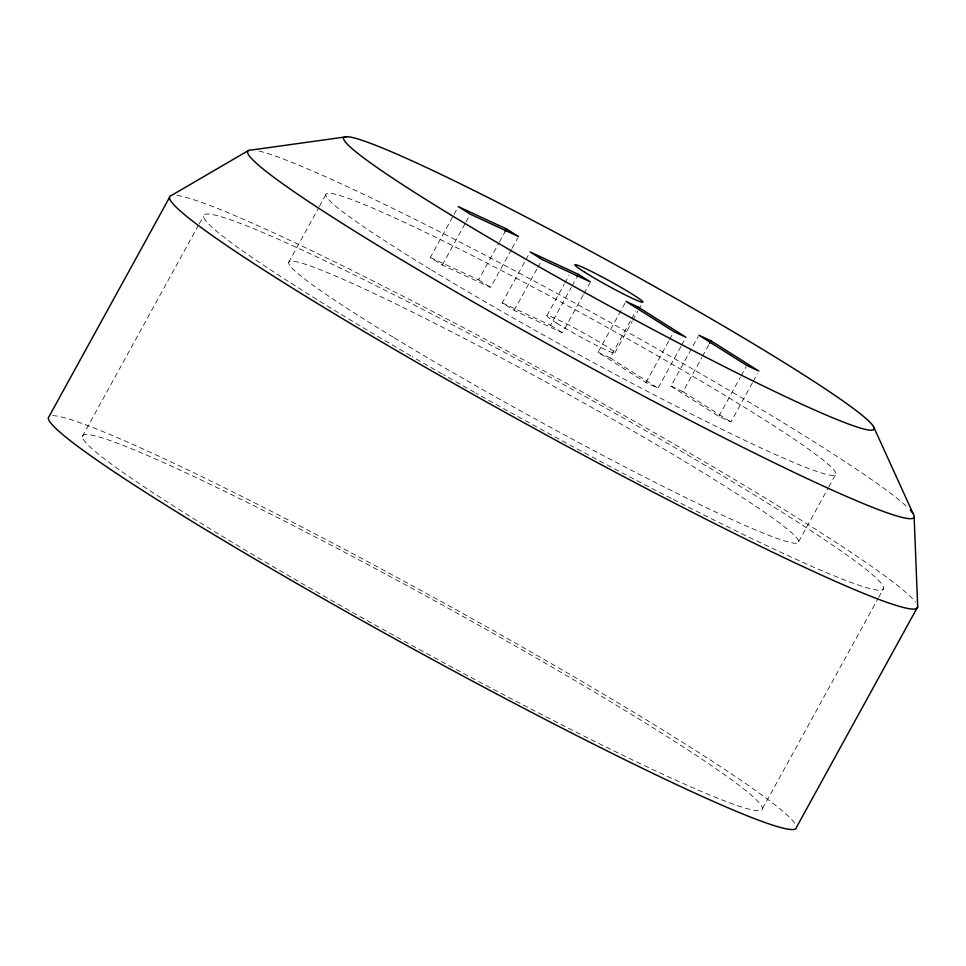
<?xml version="1.0" encoding="UTF-8"?>
<svg xmlns="http://www.w3.org/2000/svg" width="966" height="966" viewBox="0 0 966 966"><rect width="100%" height="100%" fill="white"/><g stroke="black" fill="none" stroke-linecap="round" stroke-linejoin="round"><path stroke-width="0.72" stroke-dasharray="4.83 3.62" d="M82.303 436.535L198.428 225.32M199.153 223.991L203.512 216.082M288.532 262.595L318.647 207.799M319.372 206.495L325.82 194.758M511.388 249.602L490.595 287.433L442.295 265.046L430.329 257.487L453.271 215.744M453.996 214.44L458.295 206.603M442.295 265.046L465.25 223.303M465.962 221.999L470.273 214.174M430.329 257.487L478.617 279.862L498.697 243.335M499.41 242.031L505.146 231.599M512.101 248.298L517.836 237.853M583.235 294.968L562.441 332.799L514.154 310.412L502.175 302.853L525.13 261.11M525.842 259.806L529.428 253.285M514.154 310.412L537.096 268.669M537.82 267.365L540.682 262.148M546.889 315.701L564.096 284.39M564.808 283.086L569.119 275.262M502.175 302.853L550.463 325.24L571.268 287.409M571.981 286.105L576.279 278.268M583.959 293.664L589.695 283.219M680.958 346.408L658.003 388.151L645.928 382.548L598.026 352.312L625.28 302.732M598.026 352.312L610.101 357.903L630.907 320.072M631.619 318.768L635.918 310.943M614.895 352.916L632.114 321.606M632.827 320.301L637.85 311.173M638.562 309.869L641.436 304.652M645.928 382.548L668.883 340.805M669.595 339.501L673.181 332.98M681.67 345.103L684.544 339.875M752.442 382.814L730.924 421.949L718.849 416.346L670.947 386.11L698.201 336.53M670.947 386.11L683.022 391.701L701.666 357.782M702.391 356.478L708.839 344.741M718.849 416.346L740.367 377.211M741.079 375.907L746.102 366.778M753.154 381.51L757.465 373.685M798.665 541.697L828.067 488.216M828.792 486.912L835.964 473.859M762.488 808.675L877.889 598.775M878.613 597.459L883.697 588.209M683.022 391.701L730.924 421.949M610.101 357.903L658.003 388.151M478.617 279.862L490.595 287.433M550.463 325.24L562.441 332.799M52.575 415.658A426.646 27.531 28.8 0 1 433.094 597.073A426.646 27.531 28.8 0 1 794.849 823.298M290.983 577.076A387.861 25.031 28.8 0 1 216.106 487.118A387.861 25.031 28.8 0 1 759.65 803.326A387.861 25.031 28.8 0 1 292.215 577.789M176.983 195.434A426.646 27.531 28.8 0 1 368.589 278.703L401.832 295.572A426.646 27.531 28.8 0 1 915.418 601.987M258.973 151.034A380.133 24.536 28.8 0 1 593.535 313.262A380.133 24.536 28.8 0 1 908.438 508.225M410.9 355.874A387.861 25.031 28.8 0 1 275.189 237.853A387.861 25.031 28.8 0 1 814.531 533.027A387.861 25.031 28.8 0 1 672.481 499.024M671.189 498.371A387.861 25.031 28.8 0 1 508.901 411.564M507.621 410.852A387.861 25.031 28.8 0 1 475.9 393.102M474.596 392.365A387.861 25.031 28.8 0 1 443.563 374.723M442.283 373.999A387.861 25.031 28.8 0 1 412.18 356.611M431.476 269.973A290.887 18.777 28.8 0 0 834.636 475.236A290.887 18.777 28.8 0 0 476.564 257.729A290.887 18.777 28.8 0 0 431.476 269.973M394.188 337.798A290.887 18.777 28.8 0 0 797.336 543.073A290.887 18.777 28.8 0 0 439.276 325.566A290.887 18.777 28.8 0 0 394.188 337.798M556.742 323.115A38.785 2.5 28.8 0 0 613.712 353.001A38.785 2.5 28.8 0 0 572.222 326.81A38.785 2.5 28.8 0 0 556.742 323.115"/><path stroke-width="1.45" d="M169.497 197.475L48.3 417.928A426.646 27.531 28.8 0 0 420.886 653.173A426.646 27.531 28.8 0 0 796.503 827.282L917.7 606.817L914.15 517.1M505.146 231.599L506.582 228.99L518.561 236.549L470.273 214.174L458.295 206.603L506.582 228.99M577.004 276.964L578.441 274.356L590.407 281.915L542.119 259.54L530.141 251.969L578.441 274.356M709.563 343.437L710.988 340.829L758.89 371.077L746.827 365.474L698.925 335.226L710.988 340.829M248.359 150.563L171.453 195.458A426.646 27.531 28.8 0 0 523.729 422.637A426.646 27.531 28.8 0 0 917.7 606.817M347.18 136.689L252.126 149.935A380.133 24.536 28.8 0 0 578.839 361.163A380.133 24.536 28.8 0 0 910.31 510.157M873.409 426.392L913.256 513.912M638.079 307.031L626.004 301.428L673.906 331.676L685.981 337.267L638.079 307.031M584.72 272.243A38.785 2.5 28.8 0 0 641.678 302.129A38.785 2.5 28.8 0 0 600.188 275.938A38.785 2.5 28.8 0 0 584.72 272.243M450.228 214.549A302.563 19.525 28.8 0 0 872.346 430.111A302.563 19.525 28.8 0 0 504.01 205.649A302.563 19.525 28.8 0 0 450.228 214.549"/></g></svg>
